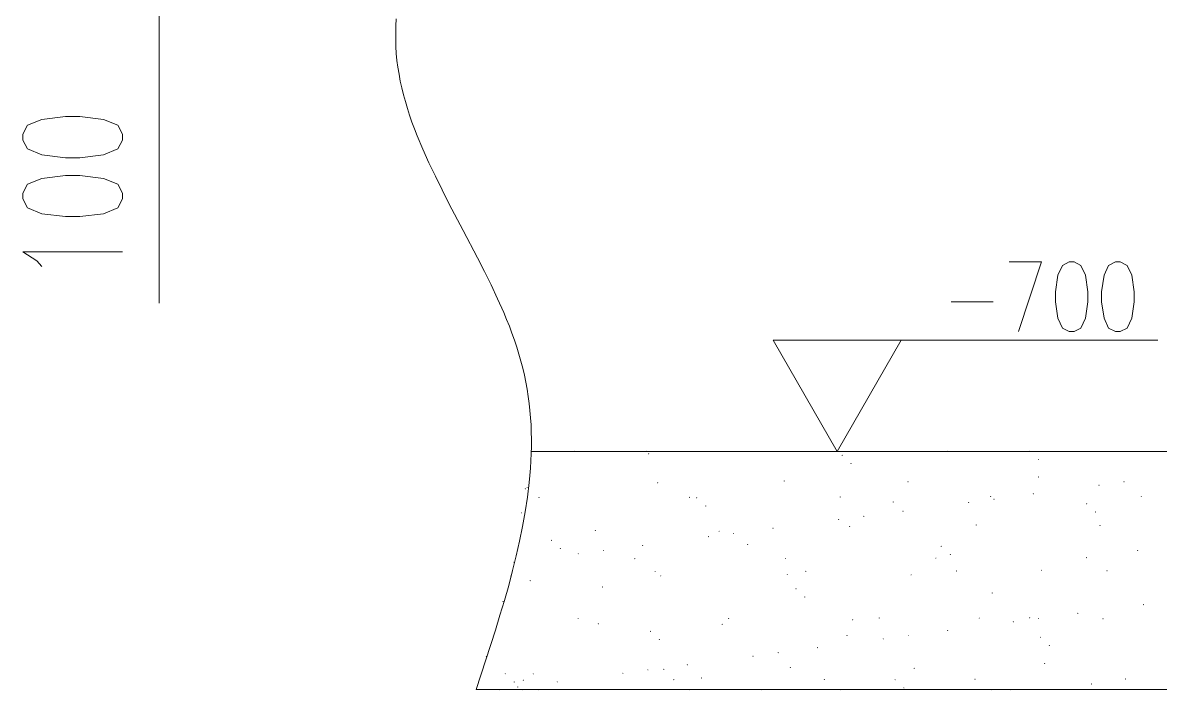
# Model space of a CAD drawing. Header units: millimetres. Extents: x 0 to 414, y 0 to 292.
# Drawn here: x 287.2 to 310.73, y 222.43 to 236.23 of the extents above; entities that cross this region are included whole.
import ezdxf

# ---------------------------------------------------------------- set-up
doc = ezdxf.new("R2010")
doc.units = ezdxf.units.MM

msp = doc.modelspace()

# ---------------------------------------------------------------- hatches: boundary and pattern name
h = msp.add_hatch(color=0)
h.dxf.hatch_style = 2
h.paths.add_polyline_path([(298.605222, 227.355753), (298.592169, 227.368806), (298.605222, 227.381858), (298.618275, 227.368806)])
h = msp.add_hatch(color=0)
h.dxf.hatch_style = 2
h.paths.add_polyline_path([(299.504806, 227.355753), (299.491753, 227.368806), (299.504806, 227.381858), (299.517858, 227.368806)])
h = msp.add_hatch(color=0)
h.dxf.hatch_style = 2
h.paths.add_polyline_path([(299.504806, 227.355753), (299.491753, 227.368806), (299.504806, 227.381858), (299.517858, 227.368806)])
h = msp.add_hatch(color=0)
h.dxf.hatch_style = 2
h.paths.add_polyline_path([(300.093944, 227.355753), (300.080892, 227.368806), (300.093944, 227.381858), (300.106997, 227.368806)])
h = msp.add_hatch(color=0)
h.dxf.hatch_style = 2
h.paths.add_polyline_path([(300.093944, 227.355753), (300.080892, 227.368806), (300.093944, 227.381858), (300.106997, 227.368806)])
h = msp.add_hatch(color=0)
h.dxf.hatch_style = 2
h.paths.add_polyline_path([(301.1805, 227.355753), (301.167447, 227.368806), (301.1805, 227.381858), (301.193553, 227.368806)])
h = msp.add_hatch(color=0)
h.dxf.hatch_style = 2
h.paths.add_polyline_path([(301.1805, 227.355753), (301.167447, 227.368806), (301.1805, 227.381858), (301.193553, 227.368806)])
h = msp.add_hatch(color=0)
h.dxf.hatch_style = 2
h.paths.add_polyline_path([(302.630417, 227.355753), (302.617364, 227.368806), (302.630417, 227.381858), (302.643469, 227.368806)])
h = msp.add_hatch(color=0)
h.dxf.hatch_style = 2
h.paths.add_polyline_path([(302.630417, 227.355753), (302.617364, 227.368806), (302.630417, 227.381858), (302.643469, 227.368806)])
h = msp.add_hatch(color=0)
h.dxf.hatch_style = 2
h.paths.add_polyline_path([(304.059167, 227.355753), (304.046114, 227.368806), (304.059167, 227.381858), (304.072219, 227.368806)])
h = msp.add_hatch(color=0)
h.dxf.hatch_style = 2
h.paths.add_polyline_path([(304.059167, 227.355753), (304.046114, 227.368806), (304.059167, 227.381858), (304.072219, 227.368806)])
h = msp.add_hatch(color=0)
h.dxf.hatch_style = 2
h.paths.add_polyline_path([(304.059167, 227.355753), (304.046114, 227.368806), (304.059167, 227.381858), (304.072219, 227.368806)])
h = msp.add_hatch(color=0)
h.dxf.hatch_style = 2
h.paths.add_polyline_path([(305.756028, 227.355753), (305.742975, 227.368806), (305.756028, 227.381858), (305.769081, 227.368806)])
h = msp.add_hatch(color=0)
h.dxf.hatch_style = 2
h.paths.add_polyline_path([(305.756028, 227.355753), (305.742975, 227.368806), (305.756028, 227.381858), (305.769081, 227.368806)])
h = msp.add_hatch(color=0)
h.dxf.hatch_style = 2
h.paths.add_polyline_path([(306.331056, 227.355753), (306.318003, 227.368806), (306.331056, 227.381858), (306.344108, 227.368806)])
h = msp.add_hatch(color=0)
h.dxf.hatch_style = 2
h.paths.add_polyline_path([(308.027917, 227.355753), (308.014864, 227.368806), (308.027917, 227.381858), (308.040969, 227.368806)])
h = msp.add_hatch(color=0)
h.dxf.hatch_style = 2
h.paths.add_polyline_path([(308.027917, 227.355753), (308.014864, 227.368806), (308.027917, 227.381858), (308.040969, 227.368806)])
h = msp.add_hatch(color=0)
h.dxf.hatch_style = 2
h.paths.add_polyline_path([(308.878111, 227.355753), (308.865058, 227.368806), (308.878111, 227.381858), (308.891164, 227.368806)])
h = msp.add_hatch(color=0)
h.dxf.hatch_style = 2
h.paths.add_polyline_path([(308.878111, 227.355753), (308.865058, 227.368806), (308.878111, 227.381858), (308.891164, 227.368806)])
h = msp.add_hatch(color=0)
h.dxf.hatch_style = 2
h.paths.add_polyline_path([(308.906333, 227.355753), (308.893281, 227.368806), (308.906333, 227.381858), (308.919386, 227.368806)])
h = msp.add_hatch(color=0)
h.dxf.hatch_style = 2
h.paths.add_polyline_path([(308.906333, 227.355753), (308.893281, 227.368806), (308.906333, 227.381858), (308.919386, 227.368806)])
h = msp.add_hatch(color=0)
h.dxf.hatch_style = 2
h.paths.add_polyline_path([(300.146861, 227.306364), (300.133808, 227.319417), (300.146861, 227.332469), (300.159914, 227.319417)])
h = msp.add_hatch(color=0)
h.dxf.hatch_style = 2
h.paths.add_polyline_path([(304.150889, 227.274614), (304.137836, 227.287667), (304.150889, 227.300719), (304.163942, 227.287667)])
h = msp.add_hatch(color=0)
h.dxf.hatch_style = 2
h.paths.add_polyline_path([(304.334333, 227.105281), (304.321281, 227.118333), (304.334333, 227.131386), (304.347386, 227.118333)])
h = msp.add_hatch(color=0)
h.dxf.hatch_style = 2
h.paths.add_polyline_path([(308.214889, 227.186419), (308.201836, 227.199472), (308.214889, 227.212525), (308.227942, 227.199472)])
h = msp.add_hatch(color=0)
h.dxf.hatch_style = 2
h.paths.add_polyline_path([(300.333833, 226.706642), (300.320781, 226.719694), (300.333833, 226.732747), (300.346886, 226.719694)])
h = msp.add_hatch(color=0)
h.dxf.hatch_style = 2
h.paths.add_polyline_path([(302.951444, 226.741919), (302.938392, 226.754972), (302.951444, 226.768025), (302.964497, 226.754972)])
h = msp.add_hatch(color=0)
h.dxf.hatch_style = 2
h.paths.add_polyline_path([(305.512611, 226.727808), (305.499558, 226.740861), (305.512611, 226.753914), (305.525664, 226.740861)])
h = msp.add_hatch(color=0)
h.dxf.hatch_style = 2
h.paths.add_polyline_path([(308.214889, 226.826586), (308.201836, 226.839639), (308.214889, 226.852692), (308.227942, 226.839639)])
h = msp.add_hatch(color=0)
h.dxf.hatch_style = 2
h.paths.add_polyline_path([(309.463722, 226.657253), (309.450669, 226.670306), (309.463722, 226.683358), (309.476775, 226.670306)])
h = msp.add_hatch(color=0)
h.dxf.hatch_style = 2
h.paths.add_polyline_path([(309.982306, 226.724281), (309.969253, 226.737333), (309.982306, 226.750386), (309.995358, 226.737333)])
h = msp.add_hatch(color=0)
h.dxf.hatch_style = 2
h.paths.add_polyline_path([(297.596278, 226.583169), (297.583225, 226.596222), (297.596278, 226.609275), (297.609331, 226.596222)])
h = msp.add_hatch(color=0)
h.dxf.hatch_style = 2
h.paths.add_polyline_path([(297.596278, 226.579642), (297.583225, 226.592694), (297.596278, 226.605747), (297.609331, 226.592694)])
h = msp.add_hatch(color=0)
h.dxf.hatch_style = 2
h.paths.add_polyline_path([(297.596278, 226.579642), (297.583225, 226.592694), (297.596278, 226.605747), (297.609331, 226.592694)])
h = msp.add_hatch(color=0)
h.dxf.hatch_style = 2
h.paths.add_polyline_path([(297.631556, 226.611392), (297.618503, 226.624444), (297.631556, 226.637497), (297.644608, 226.624444)])
h = msp.add_hatch(color=0)
h.dxf.hatch_style = 2
h.paths.add_polyline_path([(297.8785, 226.403253), (297.865447, 226.416306), (297.8785, 226.429358), (297.891553, 226.416306)])
h = msp.add_hatch(color=0)
h.dxf.hatch_style = 2
h.paths.add_polyline_path([(300.993528, 226.406781), (300.980475, 226.419833), (300.993528, 226.432886), (301.006581, 226.419833)])
h = msp.add_hatch(color=0)
h.dxf.hatch_style = 2
h.paths.add_polyline_path([(301.141694, 226.396197), (301.128642, 226.40925), (301.141694, 226.422303), (301.154747, 226.40925)])
h = msp.add_hatch(color=0)
h.dxf.hatch_style = 2
h.paths.add_polyline_path([(304.108556, 226.413836), (304.095503, 226.426889), (304.108556, 226.439942), (304.121608, 226.426889)])
h = msp.add_hatch(color=0)
h.dxf.hatch_style = 2
h.paths.add_polyline_path([(307.223583, 226.420892), (307.210531, 226.433944), (307.223583, 226.446997), (307.236636, 226.433944)])
h = msp.add_hatch(color=0)
h.dxf.hatch_style = 2
h.paths.add_polyline_path([(308.105528, 226.477336), (308.092475, 226.490389), (308.105528, 226.503442), (308.118581, 226.490389)])
h = msp.add_hatch(color=0)
h.dxf.hatch_style = 2
h.paths.add_polyline_path([(310.338611, 226.424419), (310.325558, 226.437472), (310.338611, 226.450525), (310.351664, 226.437472)])
h = msp.add_hatch(color=0)
h.dxf.hatch_style = 2
h.paths.add_polyline_path([(301.328667, 226.226864), (301.315614, 226.239917), (301.328667, 226.252969), (301.341719, 226.239917)])
h = msp.add_hatch(color=0)
h.dxf.hatch_style = 2
h.paths.add_polyline_path([(305.205694, 226.308003), (305.192642, 226.321056), (305.205694, 226.334108), (305.218747, 226.321056)])
h = msp.add_hatch(color=0)
h.dxf.hatch_style = 2
h.paths.add_polyline_path([(306.7685, 226.300947), (306.755447, 226.314), (306.7685, 226.327053), (306.781553, 226.314)])
h = msp.add_hatch(color=0)
h.dxf.hatch_style = 2
h.paths.add_polyline_path([(307.290611, 226.367975), (307.277558, 226.381028), (307.290611, 226.394081), (307.303664, 226.381028)])
h = msp.add_hatch(color=0)
h.dxf.hatch_style = 2
h.paths.add_polyline_path([(309.209722, 226.272725), (309.196669, 226.285778), (309.209722, 226.298831), (309.222775, 226.285778)])
h = msp.add_hatch(color=0)
h.dxf.hatch_style = 2
h.paths.add_polyline_path([(297.518667, 226.082225), (297.505614, 226.095278), (297.518667, 226.108331), (297.531719, 226.095278)])
h = msp.add_hatch(color=0)
h.dxf.hatch_style = 2
h.paths.add_polyline_path([(297.518667, 226.082225), (297.505614, 226.095278), (297.518667, 226.108331), (297.531719, 226.095278)])
h = msp.add_hatch(color=0)
h.dxf.hatch_style = 2
h.paths.add_polyline_path([(297.518667, 226.082225), (297.505614, 226.095278), (297.518667, 226.108331), (297.531719, 226.095278)])
h = msp.add_hatch(color=0)
h.dxf.hatch_style = 2
h.paths.add_polyline_path([(304.076806, 225.948169), (304.063753, 225.961222), (304.076806, 225.974275), (304.089858, 225.961222)])
h = msp.add_hatch(color=0)
h.dxf.hatch_style = 2
h.paths.add_polyline_path([(304.598917, 226.015197), (304.585864, 226.02825), (304.598917, 226.041303), (304.611969, 226.02825)])
h = msp.add_hatch(color=0)
h.dxf.hatch_style = 2
h.paths.add_polyline_path([(305.410306, 226.121031), (305.397253, 226.134083), (305.410306, 226.147136), (305.423358, 226.134083)])
h = msp.add_hatch(color=0)
h.dxf.hatch_style = 2
h.paths.add_polyline_path([(309.393167, 226.103392), (309.380114, 226.116444), (309.393167, 226.129497), (309.406219, 226.116444)])
h = msp.add_hatch(color=0)
h.dxf.hatch_style = 2
h.paths.add_polyline_path([(299.042667, 225.718864), (299.029614, 225.731917), (299.042667, 225.744969), (299.055719, 225.731917)])
h = msp.add_hatch(color=0)
h.dxf.hatch_style = 2
h.paths.add_polyline_path([(301.603833, 225.704753), (301.590781, 225.717806), (301.603833, 225.730858), (301.616886, 225.717806)])
h = msp.add_hatch(color=0)
h.dxf.hatch_style = 2
h.paths.add_polyline_path([(302.718611, 225.768253), (302.705558, 225.781306), (302.718611, 225.794358), (302.731664, 225.781306)])
h = msp.add_hatch(color=0)
h.dxf.hatch_style = 2
h.paths.add_polyline_path([(304.306111, 225.803531), (304.293058, 225.816583), (304.306111, 225.829636), (304.319164, 225.816583)])
h = msp.add_hatch(color=0)
h.dxf.hatch_style = 2
h.paths.add_polyline_path([(306.923722, 225.835281), (306.910669, 225.848333), (306.923722, 225.861386), (306.936775, 225.848333)])
h = msp.add_hatch(color=0)
h.dxf.hatch_style = 2
h.paths.add_polyline_path([(309.484889, 225.824697), (309.471836, 225.83775), (309.484889, 225.850803), (309.497942, 225.83775)])
h = msp.add_hatch(color=0)
h.dxf.hatch_style = 2
h.paths.add_polyline_path([(298.136028, 225.517781), (298.122975, 225.530833), (298.136028, 225.543886), (298.149081, 225.530833)])
h = msp.add_hatch(color=0)
h.dxf.hatch_style = 2
h.paths.add_polyline_path([(301.385111, 225.591864), (301.372058, 225.604917), (301.385111, 225.617969), (301.398164, 225.604917)])
h = msp.add_hatch(color=0)
h.dxf.hatch_style = 2
h.paths.add_polyline_path([(301.903694, 225.658892), (301.890642, 225.671944), (301.903694, 225.684997), (301.916747, 225.671944)])
h = msp.add_hatch(color=0)
h.dxf.hatch_style = 2
h.paths.add_polyline_path([(298.319472, 225.348447), (298.306419, 225.3615), (298.319472, 225.374553), (298.332525, 225.3615)])
h = msp.add_hatch(color=0)
h.dxf.hatch_style = 2
h.paths.add_polyline_path([(298.689889, 225.239086), (298.676836, 225.252139), (298.689889, 225.265192), (298.702942, 225.252139)])
h = msp.add_hatch(color=0)
h.dxf.hatch_style = 2
h.paths.add_polyline_path([(299.212, 225.306114), (299.198947, 225.319167), (299.212, 225.332219), (299.225053, 225.319167)])
h = msp.add_hatch(color=0)
h.dxf.hatch_style = 2
h.paths.add_polyline_path([(300.023389, 225.411947), (300.010336, 225.425), (300.023389, 225.438053), (300.036442, 225.425)])
h = msp.add_hatch(color=0)
h.dxf.hatch_style = 2
h.paths.add_polyline_path([(302.1965, 225.429586), (302.183447, 225.442639), (302.1965, 225.455692), (302.209553, 225.442639)])
h = msp.add_hatch(color=0)
h.dxf.hatch_style = 2
h.paths.add_polyline_path([(306.200528, 225.394308), (306.187475, 225.407361), (306.200528, 225.420414), (306.213581, 225.407361)])
h = msp.add_hatch(color=0)
h.dxf.hatch_style = 2
h.paths.add_polyline_path([(306.3875, 225.224975), (306.374447, 225.238028), (306.3875, 225.251081), (306.400553, 225.238028)])
h = msp.add_hatch(color=0)
h.dxf.hatch_style = 2
h.paths.add_polyline_path([(310.264528, 225.306114), (310.251475, 225.319167), (310.264528, 225.332219), (310.277581, 225.319167)])
h = msp.add_hatch(color=0)
h.dxf.hatch_style = 2
h.paths.add_polyline_path([(297.359917, 225.062697), (297.346864, 225.07575), (297.359917, 225.088803), (297.372969, 225.07575)])
h = msp.add_hatch(color=0)
h.dxf.hatch_style = 2
h.paths.add_polyline_path([(297.359917, 225.062697), (297.346864, 225.07575), (297.359917, 225.088803), (297.372969, 225.07575)])
h = msp.add_hatch(color=0)
h.dxf.hatch_style = 2
h.paths.add_polyline_path([(299.861111, 225.140308), (299.848058, 225.153361), (299.861111, 225.166414), (299.874164, 225.153361)])
h = msp.add_hatch(color=0)
h.dxf.hatch_style = 2
h.paths.add_polyline_path([(302.976139, 225.143836), (302.963086, 225.156889), (302.976139, 225.169942), (302.989192, 225.156889)])
h = msp.add_hatch(color=0)
h.dxf.hatch_style = 2
h.paths.add_polyline_path([(306.091167, 225.150892), (306.078114, 225.163944), (306.091167, 225.176997), (306.104219, 225.163944)])
h = msp.add_hatch(color=0)
h.dxf.hatch_style = 2
h.paths.add_polyline_path([(309.206194, 225.157947), (309.193142, 225.171), (309.206194, 225.184053), (309.219247, 225.171)])
h = msp.add_hatch(color=0)
h.dxf.hatch_style = 2
h.paths.add_polyline_path([(297.296417, 224.780475), (297.283364, 224.793528), (297.296417, 224.806581), (297.309469, 224.793528)])
h = msp.add_hatch(color=0)
h.dxf.hatch_style = 2
h.paths.add_polyline_path([(297.296417, 224.780475), (297.283364, 224.793528), (297.296417, 224.806581), (297.309469, 224.793528)])
h = msp.add_hatch(color=0)
h.dxf.hatch_style = 2
h.paths.add_polyline_path([(300.280917, 224.872197), (300.267864, 224.88525), (300.280917, 224.898303), (300.293969, 224.88525)])
h = msp.add_hatch(color=0)
h.dxf.hatch_style = 2
h.paths.add_polyline_path([(300.397333, 224.780475), (300.384281, 224.793528), (300.397333, 224.806581), (300.410386, 224.793528)])
h = msp.add_hatch(color=0)
h.dxf.hatch_style = 2
h.paths.add_polyline_path([(303.014944, 224.812225), (303.001892, 224.825278), (303.014944, 224.838331), (303.027997, 224.825278)])
h = msp.add_hatch(color=0)
h.dxf.hatch_style = 2
h.paths.add_polyline_path([(303.399472, 224.875725), (303.386419, 224.888778), (303.399472, 224.901831), (303.412525, 224.888778)])
h = msp.add_hatch(color=0)
h.dxf.hatch_style = 2
h.paths.add_polyline_path([(305.576111, 224.801642), (305.563058, 224.814694), (305.576111, 224.827747), (305.589164, 224.814694)])
h = msp.add_hatch(color=0)
h.dxf.hatch_style = 2
h.paths.add_polyline_path([(306.5145, 224.882781), (306.501447, 224.895833), (306.5145, 224.908886), (306.527553, 224.895833)])
h = msp.add_hatch(color=0)
h.dxf.hatch_style = 2
h.paths.add_polyline_path([(308.278389, 224.896892), (308.265336, 224.909944), (308.278389, 224.922997), (308.291442, 224.909944)])
h = msp.add_hatch(color=0)
h.dxf.hatch_style = 2
h.paths.add_polyline_path([(309.629528, 224.886308), (309.616475, 224.899361), (309.629528, 224.912414), (309.642581, 224.899361)])
h = msp.add_hatch(color=0)
h.dxf.hatch_style = 2
h.paths.add_polyline_path([(297.695056, 224.681697), (297.682003, 224.69475), (297.695056, 224.707803), (297.708108, 224.69475)])
h = msp.add_hatch(color=0)
h.dxf.hatch_style = 2
h.paths.add_polyline_path([(299.190833, 224.551169), (299.177781, 224.564222), (299.190833, 224.577275), (299.203886, 224.564222)])
h = msp.add_hatch(color=0)
h.dxf.hatch_style = 2
h.paths.add_polyline_path([(303.194861, 224.515892), (303.181808, 224.528944), (303.194861, 224.541997), (303.207914, 224.528944)])
h = msp.add_hatch(color=0)
h.dxf.hatch_style = 2
h.paths.add_polyline_path([(303.378306, 224.346558), (303.365253, 224.359611), (303.378306, 224.372664), (303.391358, 224.359611)])
h = msp.add_hatch(color=0)
h.dxf.hatch_style = 2
h.paths.add_polyline_path([(307.255333, 224.427697), (307.242281, 224.44075), (307.255333, 224.453803), (307.268386, 224.44075)])
h = msp.add_hatch(color=0)
h.dxf.hatch_style = 2
h.paths.add_polyline_path([(297.134139, 224.251308), (297.121086, 224.264361), (297.134139, 224.277414), (297.147192, 224.264361)])
h = msp.add_hatch(color=0)
h.dxf.hatch_style = 2
h.paths.add_polyline_path([(310.384472, 224.187808), (310.371419, 224.200861), (310.384472, 224.213914), (310.397525, 224.200861)])
h = msp.add_hatch(color=0)
h.dxf.hatch_style = 2
h.paths.add_polyline_path([(298.686361, 223.898531), (298.673308, 223.911583), (298.686361, 223.924636), (298.699414, 223.911583)])
h = msp.add_hatch(color=0)
h.dxf.hatch_style = 2
h.paths.add_polyline_path([(301.801389, 223.902058), (301.788336, 223.915111), (301.801389, 223.928164), (301.814442, 223.915111)])
h = msp.add_hatch(color=0)
h.dxf.hatch_style = 2
h.paths.add_polyline_path([(304.369611, 223.873836), (304.356558, 223.886889), (304.369611, 223.899942), (304.382664, 223.886889)])
h = msp.add_hatch(color=0)
h.dxf.hatch_style = 2
h.paths.add_polyline_path([(304.916417, 223.909114), (304.903364, 223.922167), (304.916417, 223.935219), (304.929469, 223.922167)])
h = msp.add_hatch(color=0)
h.dxf.hatch_style = 2
h.paths.add_polyline_path([(306.987222, 223.909114), (306.974169, 223.922167), (306.987222, 223.935219), (307.000275, 223.922167)])
h = msp.add_hatch(color=0)
h.dxf.hatch_style = 2
h.paths.add_polyline_path([(307.692778, 223.831503), (307.679725, 223.844556), (307.692778, 223.857608), (307.705831, 223.844556)])
h = msp.add_hatch(color=0)
h.dxf.hatch_style = 2
h.paths.add_polyline_path([(308.031444, 223.916169), (308.018392, 223.929222), (308.031444, 223.942275), (308.044497, 223.929222)])
h = msp.add_hatch(color=0)
h.dxf.hatch_style = 2
h.paths.add_polyline_path([(308.214889, 223.902058), (308.201836, 223.915111), (308.214889, 223.928164), (308.227942, 223.915111)])
h = msp.add_hatch(color=0)
h.dxf.hatch_style = 2
h.paths.add_polyline_path([(309.026278, 224.007892), (309.013225, 224.020944), (309.026278, 224.033997), (309.039331, 224.020944)])
h = msp.add_hatch(color=0)
h.dxf.hatch_style = 2
h.paths.add_polyline_path([(309.548389, 223.895003), (309.535336, 223.908056), (309.548389, 223.921108), (309.561442, 223.908056)])
h = msp.add_hatch(color=0)
h.dxf.hatch_style = 2
h.paths.add_polyline_path([(299.106167, 223.789169), (299.093114, 223.802222), (299.106167, 223.815275), (299.119219, 223.802222)])
h = msp.add_hatch(color=0)
h.dxf.hatch_style = 2
h.paths.add_polyline_path([(300.185667, 223.637475), (300.172614, 223.650528), (300.185667, 223.663581), (300.198719, 223.650528)])
h = msp.add_hatch(color=0)
h.dxf.hatch_style = 2
h.paths.add_polyline_path([(301.667333, 223.778586), (301.654281, 223.791639), (301.667333, 223.804692), (301.680386, 223.791639)])
h = msp.add_hatch(color=0)
h.dxf.hatch_style = 2
h.paths.add_polyline_path([(306.334583, 223.651586), (306.321531, 223.664639), (306.334583, 223.677692), (306.347636, 223.664639)])
h = msp.add_hatch(color=0)
h.dxf.hatch_style = 2
h.paths.add_polyline_path([(300.369111, 223.468142), (300.356058, 223.481194), (300.369111, 223.494247), (300.382164, 223.481194)])
h = msp.add_hatch(color=0)
h.dxf.hatch_style = 2
h.paths.add_polyline_path([(304.249667, 223.549281), (304.236614, 223.562333), (304.249667, 223.575386), (304.262719, 223.562333)])
h = msp.add_hatch(color=0)
h.dxf.hatch_style = 2
h.paths.add_polyline_path([(305.001083, 223.478725), (304.988031, 223.491778), (305.001083, 223.504831), (305.014136, 223.491778)])
h = msp.add_hatch(color=0)
h.dxf.hatch_style = 2
h.paths.add_polyline_path([(305.519667, 223.545753), (305.506614, 223.558806), (305.519667, 223.571858), (305.532719, 223.558806)])
h = msp.add_hatch(color=0)
h.dxf.hatch_style = 2
h.paths.add_polyline_path([(308.253694, 223.514003), (308.240642, 223.527056), (308.253694, 223.540108), (308.266747, 223.527056)])
h = msp.add_hatch(color=0)
h.dxf.hatch_style = 2
h.paths.add_polyline_path([(308.437139, 223.344669), (308.424086, 223.357722), (308.437139, 223.370775), (308.450192, 223.357722)])
h = msp.add_hatch(color=0)
h.dxf.hatch_style = 2
h.paths.add_polyline_path([(296.784889, 223.115364), (296.771836, 223.128417), (296.784889, 223.141469), (296.797942, 223.128417)])
h = msp.add_hatch(color=0)
h.dxf.hatch_style = 2
h.paths.add_polyline_path([(296.784889, 223.115364), (296.771836, 223.128417), (296.784889, 223.141469), (296.797942, 223.128417)])
h = msp.add_hatch(color=0)
h.dxf.hatch_style = 2
h.paths.add_polyline_path([(296.784889, 223.115364), (296.771836, 223.128417), (296.784889, 223.141469), (296.797942, 223.128417)])
h = msp.add_hatch(color=0)
h.dxf.hatch_style = 2
h.paths.add_polyline_path([(296.788417, 223.118892), (296.775364, 223.131944), (296.788417, 223.144997), (296.801469, 223.131944)])
h = msp.add_hatch(color=0)
h.dxf.hatch_style = 2
h.paths.add_polyline_path([(296.788417, 223.118892), (296.775364, 223.131944), (296.788417, 223.144997), (296.801469, 223.131944)])
h = msp.add_hatch(color=0)
h.dxf.hatch_style = 2
h.paths.add_polyline_path([(296.788417, 223.118892), (296.775364, 223.131944), (296.788417, 223.144997), (296.801469, 223.131944)])
h = msp.add_hatch(color=0)
h.dxf.hatch_style = 2
h.paths.add_polyline_path([(302.305861, 223.122419), (302.292808, 223.135472), (302.305861, 223.148525), (302.318914, 223.135472)])
h = msp.add_hatch(color=0)
h.dxf.hatch_style = 2
h.paths.add_polyline_path([(302.827972, 223.192975), (302.814919, 223.206028), (302.827972, 223.219081), (302.841025, 223.206028)])
h = msp.add_hatch(color=0)
h.dxf.hatch_style = 2
h.paths.add_polyline_path([(303.639361, 223.298808), (303.626308, 223.311861), (303.639361, 223.324914), (303.652414, 223.311861)])
h = msp.add_hatch(color=0)
h.dxf.hatch_style = 2
h.paths.add_polyline_path([(300.947667, 222.942503), (300.934614, 222.955556), (300.947667, 222.968608), (300.960719, 222.955556)])
h = msp.add_hatch(color=0)
h.dxf.hatch_style = 2
h.paths.add_polyline_path([(303.078444, 222.886058), (303.065392, 222.899111), (303.078444, 222.912164), (303.091497, 222.899111)])
h = msp.add_hatch(color=0)
h.dxf.hatch_style = 2
h.paths.add_polyline_path([(305.639611, 222.871947), (305.626558, 222.885), (305.639611, 222.898053), (305.652664, 222.885)])
h = msp.add_hatch(color=0)
h.dxf.hatch_style = 2
h.paths.add_polyline_path([(308.341889, 222.970725), (308.328836, 222.983778), (308.341889, 222.996831), (308.354942, 222.983778)])
h = msp.add_hatch(color=0)
h.dxf.hatch_style = 2
h.paths.add_polyline_path([(297.18, 222.759058), (297.166947, 222.772111), (297.18, 222.785164), (297.193053, 222.772111)])
h = msp.add_hatch(color=0)
h.dxf.hatch_style = 2
h.paths.add_polyline_path([(297.553944, 222.628531), (297.540892, 222.641583), (297.553944, 222.654636), (297.566997, 222.641583)])
h = msp.add_hatch(color=0)
h.dxf.hatch_style = 2
h.paths.add_polyline_path([(297.758556, 222.755531), (297.745503, 222.768583), (297.758556, 222.781636), (297.771608, 222.768583)])
h = msp.add_hatch(color=0)
h.dxf.hatch_style = 2
h.paths.add_polyline_path([(299.614167, 222.769642), (299.601114, 222.782694), (299.614167, 222.795747), (299.627219, 222.782694)])
h = msp.add_hatch(color=0)
h.dxf.hatch_style = 2
h.paths.add_polyline_path([(300.13275, 222.836669), (300.119697, 222.849722), (300.13275, 222.862775), (300.145803, 222.849722)])
h = msp.add_hatch(color=0)
h.dxf.hatch_style = 2
h.paths.add_polyline_path([(300.460833, 222.850781), (300.447781, 222.863833), (300.460833, 222.876886), (300.473886, 222.863833)])
h = msp.add_hatch(color=0)
h.dxf.hatch_style = 2
h.paths.add_polyline_path([(300.668972, 222.635586), (300.655919, 222.648639), (300.668972, 222.661692), (300.682025, 222.648639)])
h = msp.add_hatch(color=0)
h.dxf.hatch_style = 2
h.paths.add_polyline_path([(301.240472, 222.670864), (301.227419, 222.683917), (301.240472, 222.696969), (301.253525, 222.683917)])
h = msp.add_hatch(color=0)
h.dxf.hatch_style = 2
h.paths.add_polyline_path([(303.784, 222.639114), (303.770947, 222.652167), (303.784, 222.665219), (303.797053, 222.652167)])
h = msp.add_hatch(color=0)
h.dxf.hatch_style = 2
h.paths.add_polyline_path([(305.2445, 222.635586), (305.231447, 222.648639), (305.2445, 222.661692), (305.257553, 222.648639)])
h = msp.add_hatch(color=0)
h.dxf.hatch_style = 2
h.paths.add_polyline_path([(306.899028, 222.646169), (306.885975, 222.659222), (306.899028, 222.672275), (306.912081, 222.659222)])
h = msp.add_hatch(color=0)
h.dxf.hatch_style = 2
h.paths.add_polyline_path([(310.014056, 222.649697), (310.001003, 222.66275), (310.014056, 222.675803), (310.027108, 222.66275)])
h = msp.add_hatch(color=0)
h.dxf.hatch_style = 2
h.paths.add_polyline_path([(297.060056, 222.430975), (297.047003, 222.444028), (297.060056, 222.457081), (297.073108, 222.444028)])
h = msp.add_hatch(color=0)
h.dxf.hatch_style = 2
h.paths.add_polyline_path([(297.060056, 222.430975), (297.047003, 222.444028), (297.060056, 222.457081), (297.073108, 222.444028)])
h = msp.add_hatch(color=0)
h.dxf.hatch_style = 2
h.paths.add_polyline_path([(297.060056, 222.430975), (297.047003, 222.444028), (297.060056, 222.457081), (297.073108, 222.444028)])
h = msp.add_hatch(color=0)
h.dxf.hatch_style = 2
h.paths.add_polyline_path([(297.33875, 222.430975), (297.325697, 222.444028), (297.33875, 222.457081), (297.351803, 222.444028)])
h = msp.add_hatch(color=0)
h.dxf.hatch_style = 2
h.paths.add_polyline_path([(297.363444, 222.589725), (297.350392, 222.602778), (297.363444, 222.615831), (297.376497, 222.602778)])
h = msp.add_hatch(color=0)
h.dxf.hatch_style = 2
h.paths.add_polyline_path([(297.441056, 222.483892), (297.428003, 222.496944), (297.441056, 222.509997), (297.454108, 222.496944)])
h = msp.add_hatch(color=0)
h.dxf.hatch_style = 2
h.paths.add_polyline_path([(297.536306, 222.430975), (297.523253, 222.444028), (297.536306, 222.457081), (297.549358, 222.444028)])
h = msp.add_hatch(color=0)
h.dxf.hatch_style = 2
h.paths.add_polyline_path([(297.860861, 222.430975), (297.847808, 222.444028), (297.860861, 222.457081), (297.873914, 222.444028)])
h = msp.add_hatch(color=0)
h.dxf.hatch_style = 2
h.paths.add_polyline_path([(297.860861, 222.430975), (297.847808, 222.444028), (297.860861, 222.457081), (297.873914, 222.444028)])
h = msp.add_hatch(color=0)
h.dxf.hatch_style = 2
h.paths.add_polyline_path([(298.255972, 222.589725), (298.242919, 222.602778), (298.255972, 222.615831), (298.269025, 222.602778)])
h = msp.add_hatch(color=0)
h.dxf.hatch_style = 2
h.paths.add_polyline_path([(299.914028, 222.430975), (299.900975, 222.444028), (299.914028, 222.457081), (299.927081, 222.444028)])
h = msp.add_hatch(color=0)
h.dxf.hatch_style = 2
h.paths.add_polyline_path([(299.914028, 222.430975), (299.900975, 222.444028), (299.914028, 222.457081), (299.927081, 222.444028)])
h = msp.add_hatch(color=0)
h.dxf.hatch_style = 2
h.paths.add_polyline_path([(299.914028, 222.430975), (299.900975, 222.444028), (299.914028, 222.457081), (299.927081, 222.444028)])
h = msp.add_hatch(color=0)
h.dxf.hatch_style = 2
h.paths.add_polyline_path([(300.986472, 222.430975), (300.973419, 222.444028), (300.986472, 222.457081), (300.999525, 222.444028)])
h = msp.add_hatch(color=0)
h.dxf.hatch_style = 2
h.paths.add_polyline_path([(300.986472, 222.430975), (300.973419, 222.444028), (300.986472, 222.457081), (300.999525, 222.444028)])
h = msp.add_hatch(color=0)
h.dxf.hatch_style = 2
h.paths.add_polyline_path([(302.489306, 222.430975), (302.476253, 222.444028), (302.489306, 222.457081), (302.502358, 222.444028)])
h = msp.add_hatch(color=0)
h.dxf.hatch_style = 2
h.paths.add_polyline_path([(302.489306, 222.430975), (302.476253, 222.444028), (302.489306, 222.457081), (302.502358, 222.444028)])
h = msp.add_hatch(color=0)
h.dxf.hatch_style = 2
h.paths.add_polyline_path([(304.108556, 222.430975), (304.095503, 222.444028), (304.108556, 222.457081), (304.121608, 222.444028)])
h = msp.add_hatch(color=0)
h.dxf.hatch_style = 2
h.paths.add_polyline_path([(304.108556, 222.430975), (304.095503, 222.444028), (304.108556, 222.457081), (304.121608, 222.444028)])
h = msp.add_hatch(color=0)
h.dxf.hatch_style = 2
h.paths.add_polyline_path([(305.064583, 222.430975), (305.051531, 222.444028), (305.064583, 222.457081), (305.077636, 222.444028)])
h = msp.add_hatch(color=0)
h.dxf.hatch_style = 2
h.paths.add_polyline_path([(305.427944, 222.466253), (305.414892, 222.479306), (305.427944, 222.492358), (305.440997, 222.479306)])
h = msp.add_hatch(color=0)
h.dxf.hatch_style = 2
h.paths.add_polyline_path([(305.46675, 222.430975), (305.453697, 222.444028), (305.46675, 222.457081), (305.479803, 222.444028)])
h = msp.add_hatch(color=0)
h.dxf.hatch_style = 2
h.paths.add_polyline_path([(307.234167, 222.430975), (307.221114, 222.444028), (307.234167, 222.457081), (307.247219, 222.444028)])
h = msp.add_hatch(color=0)
h.dxf.hatch_style = 2
h.paths.add_polyline_path([(307.234167, 222.430975), (307.221114, 222.444028), (307.234167, 222.457081), (307.247219, 222.444028)])
h = msp.add_hatch(color=0)
h.dxf.hatch_style = 2
h.paths.add_polyline_path([(307.639861, 222.430975), (307.626808, 222.444028), (307.639861, 222.457081), (307.652914, 222.444028)])
h = msp.add_hatch(color=0)
h.dxf.hatch_style = 2
h.paths.add_polyline_path([(307.639861, 222.430975), (307.626808, 222.444028), (307.639861, 222.457081), (307.652914, 222.444028)])
h = msp.add_hatch(color=0)
h.dxf.hatch_style = 2
h.paths.add_polyline_path([(307.639861, 222.430975), (307.626808, 222.444028), (307.639861, 222.457081), (307.652914, 222.444028)])
h = msp.add_hatch(color=0)
h.dxf.hatch_style = 2
h.paths.add_polyline_path([(309.3085, 222.547392), (309.295447, 222.560444), (309.3085, 222.573497), (309.321553, 222.560444)])
h = msp.add_hatch(color=0)
h.dxf.hatch_style = 2
h.paths.add_polyline_path([(310.215139, 222.430975), (310.202086, 222.444028), (310.215139, 222.457081), (310.228192, 222.444028)])
h = msp.add_hatch(color=0)
h.dxf.hatch_style = 2
h.paths.add_polyline_path([(310.215139, 222.430975), (310.202086, 222.444028), (310.215139, 222.457081), (310.228192, 222.444028)])
h = msp.add_hatch(color=0)
h.dxf.hatch_style = 2
h.paths.add_polyline_path([(310.359778, 222.430975), (310.346725, 222.444028), (310.359778, 222.457081), (310.372831, 222.444028)])
h = msp.add_hatch(color=0)
h.dxf.hatch_style = 2
h.paths.add_polyline_path([(310.359778, 222.430975), (310.346725, 222.444028), (310.359778, 222.457081), (310.372831, 222.444028)])

# ---------------------------------------------------------------- linework, layer by layer
at = {"color": 0, "lineweight": 0}
for points in [[(290.022139, 237.119583), (290.022139, 230.430917)], [(294.92575, 236.311722), (294.918694, 236.167083), (294.915167, 236.025972), (294.915167, 235.881333), (294.918694, 235.736694), (294.92575, 235.595583), (294.939861, 235.450944), (294.9575, 235.309833), (294.982194, 235.168722), (295.006889, 235.024083), (295.038639, 234.882972), (295.073917, 234.741861), (295.112722, 234.60075), (295.155056, 234.459639), (295.200917, 234.318528), (295.250306, 234.177417), (295.303222, 234.036306), (295.356139, 233.895194), (295.472556, 233.6165), (295.599556, 233.334278), (295.733611, 233.055583), (295.871194, 232.773361), (296.015833, 232.494667), (296.312167, 231.93375), (296.604972, 231.372833), (296.749611, 231.090611), (296.890722, 230.808389), (297.02125, 230.522639), (297.14825, 230.236889), (297.208222, 230.095778), (297.264667, 229.954667), (297.317583, 229.810028), (297.3705, 229.665389), (297.416361, 229.524278), (297.462222, 229.379639), (297.504556, 229.235), (297.543361, 229.090361), (297.575111, 228.942194), (297.606861, 228.797556), (297.631556, 228.652917), (297.65625, 228.50475), (297.673889, 228.360111), (297.691528, 228.211944), (297.702111, 228.063778), (297.712694, 227.915611), (297.716222, 227.767444), (297.71975, 227.619278), (297.71975, 227.471111), (297.716222, 227.322944), (297.709167, 227.17125), (297.702111, 227.023083), (297.688, 226.871389), (297.673889, 226.723222), (297.638611, 226.419833), (297.59275, 226.119972), (297.539833, 225.816583), (297.476333, 225.513194), (297.405778, 225.206278), (297.331694, 224.902889), (297.250556, 224.595972), (297.162361, 224.289056), (297.070639, 223.982139), (296.975389, 223.675222), (296.777833, 223.061389), (296.57675, 222.444028)], [(287.587972, 231.189389), (287.489194, 231.309333), (287.196389, 231.492778), (289.263667, 231.492778)], [(307.608111, 231.284639), (308.278389, 231.284639)], [(308.278389, 231.284639), (307.798611, 229.845306)], [(306.408667, 230.462667), (307.272972, 230.462667)], [(304.048583, 227.368806), (302.722139, 229.665389)], [(302.722139, 229.665389), (310.680806, 229.665389)], [(304.048583, 227.368806), (305.375028, 229.665389)], [(297.716222, 227.368806), (312.349444, 227.368806)], [(296.57675, 222.444028), (325.783222, 222.444028)]]:
    msp.add_lwpolyline(points, dxfattribs=at)
for points in [[(287.196389, 233.803472), (287.295167, 233.623556), (287.587972, 233.500083), (288.081861, 233.440111), (288.378194, 233.440111), (288.868556, 233.500083), (289.164889, 233.623556), (289.263667, 233.803472), (289.263667, 233.926944), (289.164889, 234.110389), (288.868556, 234.230333), (288.378194, 234.290306), (288.081861, 234.290306), (287.587972, 234.230333), (287.295167, 234.110389), (287.196389, 233.926944)], [(287.196389, 232.586389), (287.295167, 232.406472), (287.587972, 232.283), (288.081861, 232.223028), (288.378194, 232.223028), (288.868556, 232.283), (289.164889, 232.406472), (289.263667, 232.586389), (289.263667, 232.709861), (289.164889, 232.893306), (288.868556, 233.01325), (288.378194, 233.073222), (288.081861, 233.073222), (287.587972, 233.01325), (287.295167, 232.893306), (287.196389, 232.709861)], [(308.849889, 231.284639), (308.708778, 231.214083), (308.613528, 231.009472), (308.564139, 230.667278), (308.564139, 230.462667), (308.613528, 230.120472), (308.708778, 229.915861), (308.849889, 229.845306), (308.948667, 229.845306), (309.089778, 229.915861), (309.185028, 230.120472), (309.234417, 230.462667), (309.234417, 230.667278), (309.185028, 231.009472), (309.089778, 231.214083), (308.948667, 231.284639)], [(309.809444, 231.284639), (309.664806, 231.214083), (309.569556, 231.009472), (309.520167, 230.667278), (309.520167, 230.462667), (309.569556, 230.120472), (309.664806, 229.915861), (309.809444, 229.845306), (309.904694, 229.845306), (310.049333, 229.915861), (310.144583, 230.120472), (310.190444, 230.462667), (310.190444, 230.667278), (310.144583, 231.009472), (310.049333, 231.214083), (309.904694, 231.284639)]]:
    msp.add_lwpolyline(points, close=True, dxfattribs=at)

doc.saveas('drawing.dxf')
